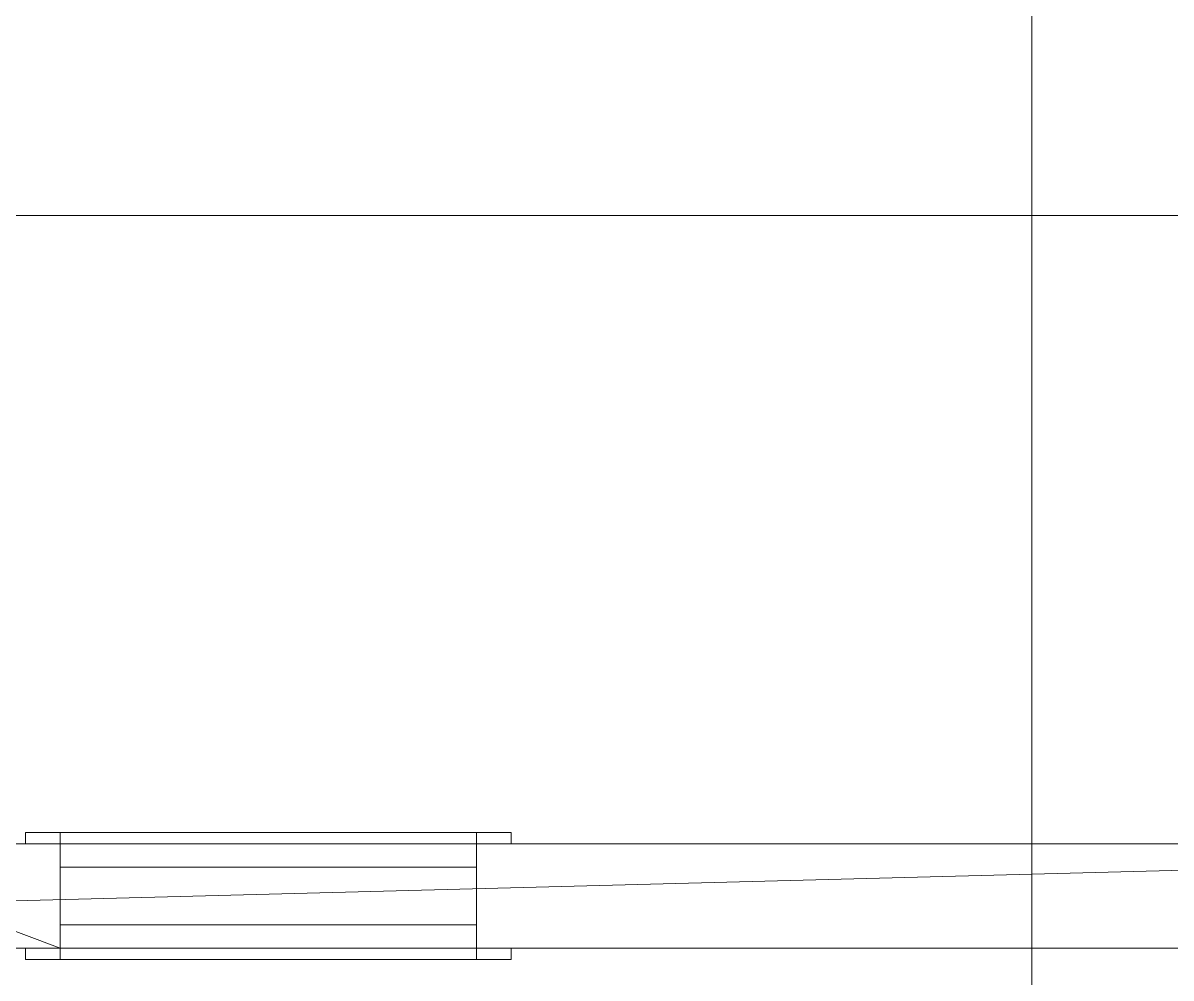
# Model space of a CAD drawing. Header units: inches. Extents: x -2369 to 1860, y -2231 to 2192.
# Drawn here: x -210.8 to -111.6, y 20.7 to 103.3 of the extents above; entities that cross this region are included whole.
import ezdxf

# ---------------------------------------------------------------- set-up
doc = ezdxf.new("R2010")
doc.units = ezdxf.units.IN
doc.header["$MEASUREMENT"] = 0
for name, color, linetype, lineweight in [('A-DOOR', 31, 'Continuous', 13), ('A-DOOR-FRAM', 31, 'Continuous', 9), ('A-FLOR', 192, 'Continuous', 13), ('A-ROOF', 132, 'Continuous', 13), ('A-WALL', 113, 'Continuous', 13), ('C-TOPO', 7, 'Continuous', 9)]:
    doc.layers.add(name, color=color, linetype=linetype, lineweight=lineweight)

# ---------------------------------------------------------------- blocks, each defined once
blk = doc.blocks.new('Single-Flush - 36_ x 84_-369902-_3D_')
at = {"layer": 'A-DOOR-FRAM'}
for p, q in [((-21, 4.5, 87), (-21, 4.5)), ((-21, 4.5, 87), (21, 4.5, 87)), ((21, 4.5), (21, 4.5, 87)), ((-21, -4.5, 87), (21, -4.5, 87)), ((-21, -4.5), (-21, -4.5, 87)), ((21, -4.5, 87), (21, -4.5))]:
    blk.add_line(p, q, dxfattribs=at)
at = {"layer": 'A-DOOR', "lineweight": 9}
mesh = blk.add_polyface(dxfattribs=at)
corners = [(18, 4.5), (-18, 4.5), (-18, 4.5, 84), (18, 4.5, 84)]
mesh.append_faces([[corners[k] for k in face] for face in [(0, 1, 2, 3)]])
mesh = blk.add_polyface(dxfattribs=at)
corners = [(18, 2.5, 84), (18, 4.5, 84), (-18, 4.5, 84), (-18, 2.5, 84)]
mesh.append_faces([[corners[k] for k in face] for face in [(0, 1, 2, 3)]])
mesh = blk.add_polyface(dxfattribs=at)
corners = [(-18, 2.5, 84), (-18, 4.5, 84), (-18, 4.5), (-18, 2.5)]
mesh.append_faces([[corners[k] for k in face] for face in [(0, 1, 2, 3)]])
mesh = blk.add_polyface(dxfattribs=at)
corners = [(-18, 2.5), (-18, 4.5), (18, 4.5), (18, 2.5)]
mesh.append_faces([[corners[k] for k in face] for face in [(0, 1, 2, 3)]])
mesh = blk.add_polyface(dxfattribs=at)
corners = [(18, 2.5), (18, 4.5), (18, 4.5, 84), (18, 2.5, 84)]
mesh.append_faces([[corners[k] for k in face] for face in [(0, 1, 2, 3)]])
mesh = blk.add_polyface(dxfattribs=at)
corners = [(-18, 2.5, 84), (-18, 2.5), (18, 2.5), (18, 2.5, 84)]
mesh.append_faces([[corners[k] for k in face] for face in [(0, 1, 2, 3)]])
at = {"layer": 'A-DOOR-FRAM'}
mesh = blk.add_polyface(dxfattribs=at)
corners = [(-21, 5.5, 87), (21, 5.5, 87), (21, 5.5), (18, 5.5), (18, 5.5, 84), (-18, 5.5, 84), (-18, 5.5), (-21, 5.5)]
mesh.append_faces([[corners[k] for k in face] for face in [(4, 1, 2, 3)]], dxfattribs={"vtx0": -1})
mesh.append_faces([[corners[k] for k in face] for face in [(7, 0, 5, 6)]], dxfattribs={"vtx1": -1})
mesh.append_faces([[corners[k] for k in face] for face in [(4, 5, 0, 1)]], dxfattribs={"vtx1": -1, "vtx3": -1})
mesh = blk.add_polyface(dxfattribs=at)
corners = [(-21, 5.5, 87), (-21, 4.5, 87), (21, 4.5, 87), (21, 5.5, 87)]
mesh.append_faces([[corners[k] for k in face] for face in [(0, 1, 2, 3)]])
mesh = blk.add_polyface(dxfattribs=at)
corners = [(-18, 5.5), (-18, 4.5), (-21, 4.5), (-21, 5.5)]
mesh.append_faces([[corners[k] for k in face] for face in [(0, 1, 2, 3)]])
mesh = blk.add_polyface(dxfattribs=at)
corners = [(-21, 5.5), (-21, 4.5), (-21, 4.5, 87), (-21, 5.5, 87)]
mesh.append_faces([[corners[k] for k in face] for face in [(0, 1, 2, 3)]])
mesh = blk.add_polyface(dxfattribs=at)
corners = [(18, 5.5, 84), (18, 4.5, 84), (-18, 4.5, 84), (-18, 5.5, 84)]
mesh.append_faces([[corners[k] for k in face] for face in [(0, 1, 2, 3)]])
mesh = blk.add_polyface(dxfattribs=at)
corners = [(-18, 5.5, 84), (-18, 4.5, 84), (-18, 4.5), (-18, 5.5)]
mesh.append_faces([[corners[k] for k in face] for face in [(0, 1, 2, 3)]])
mesh = blk.add_polyface(dxfattribs=at)
corners = [(21, 5.5), (21, 4.5), (18, 4.5), (18, 5.5)]
mesh.append_faces([[corners[k] for k in face] for face in [(0, 1, 2, 3)]])
mesh = blk.add_polyface(dxfattribs=at)
corners = [(18, 5.5), (18, 4.5), (18, 4.5, 84), (18, 5.5, 84)]
mesh.append_faces([[corners[k] for k in face] for face in [(0, 1, 2, 3)]])
mesh = blk.add_polyface(dxfattribs=at)
corners = [(21, 5.5, 87), (21, 4.5, 87), (21, 4.5), (21, 5.5)]
mesh.append_faces([[corners[k] for k in face] for face in [(0, 1, 2, 3)]])
mesh = blk.add_polyface(dxfattribs=at)
corners = [(-21, 4.5, 87), (-21, 4.5), (-18, 4.5), (-18, 4.5, 84), (18, 4.5, 84), (18, 4.5), (21, 4.5), (21, 4.5, 87)]
mesh.append_faces([[corners[k] for k in face] for face in [(3, 0, 1, 2)]], dxfattribs={"vtx0": -1})
mesh.append_faces([[corners[k] for k in face] for face in [(6, 7, 4, 5)]], dxfattribs={"vtx1": -1})
mesh.append_faces([[corners[k] for k in face] for face in [(3, 4, 7, 0)]], dxfattribs={"vtx1": -1, "vtx3": -1})
mesh = blk.add_polyface(dxfattribs=at)
corners = [(21, -4.5, 87), (21, -4.5), (18, -4.5), (18, -4.5, 84), (-18, -4.5, 84), (-18, -4.5), (-21, -4.5), (-21, -4.5, 87)]
mesh.append_faces([[corners[k] for k in face] for face in [(3, 0, 1, 2)]], dxfattribs={"vtx0": -1})
mesh.append_faces([[corners[k] for k in face] for face in [(6, 7, 4, 5)]], dxfattribs={"vtx1": -1})
mesh.append_faces([[corners[k] for k in face] for face in [(3, 4, 7, 0)]], dxfattribs={"vtx1": -1, "vtx3": -1})
mesh = blk.add_polyface(dxfattribs=at)
corners = [(21, -5.5, 87), (21, -4.5, 87), (-21, -4.5, 87), (-21, -5.5, 87)]
mesh.append_faces([[corners[k] for k in face] for face in [(0, 1, 2, 3)]])
mesh = blk.add_polyface(dxfattribs=at)
corners = [(-21, -5.5, 87), (-21, -4.5, 87), (-21, -4.5), (-21, -5.5)]
mesh.append_faces([[corners[k] for k in face] for face in [(0, 1, 2, 3)]])
mesh = blk.add_polyface(dxfattribs=at)
corners = [(-21, -5.5), (-21, -4.5), (-18, -4.5), (-18, -5.5)]
mesh.append_faces([[corners[k] for k in face] for face in [(0, 1, 2, 3)]])
mesh = blk.add_polyface(dxfattribs=at)
corners = [(-18, -5.5), (-18, -4.5), (-18, -4.5, 84), (-18, -5.5, 84)]
mesh.append_faces([[corners[k] for k in face] for face in [(0, 1, 2, 3)]])
mesh = blk.add_polyface(dxfattribs=at)
corners = [(-18, -5.5, 84), (-18, -4.5, 84), (18, -4.5, 84), (18, -5.5, 84)]
mesh.append_faces([[corners[k] for k in face] for face in [(0, 1, 2, 3)]])
mesh = blk.add_polyface(dxfattribs=at)
corners = [(18, -5.5, 84), (18, -4.5, 84), (18, -4.5), (18, -5.5)]
mesh.append_faces([[corners[k] for k in face] for face in [(0, 1, 2, 3)]])
mesh = blk.add_polyface(dxfattribs=at)
corners = [(18, -5.5), (18, -4.5), (21, -4.5), (21, -5.5)]
mesh.append_faces([[corners[k] for k in face] for face in [(0, 1, 2, 3)]])
mesh = blk.add_polyface(dxfattribs=at)
corners = [(21, -5.5), (21, -4.5), (21, -4.5, 87), (21, -5.5, 87)]
mesh.append_faces([[corners[k] for k in face] for face in [(0, 1, 2, 3)]])
mesh = blk.add_polyface(dxfattribs=at)
corners = [(21, -5.5, 87), (-21, -5.5, 87), (-21, -5.5), (-18, -5.5), (-18, -5.5, 84), (18, -5.5, 84), (18, -5.5), (21, -5.5)]
mesh.append_faces([[corners[k] for k in face] for face in [(4, 1, 2, 3)]], dxfattribs={"vtx0": -1})
mesh.append_faces([[corners[k] for k in face] for face in [(7, 0, 5, 6)]], dxfattribs={"vtx1": -1})
mesh.append_faces([[corners[k] for k in face] for face in [(4, 5, 0, 1)]], dxfattribs={"vtx1": -1, "vtx3": -1})

msp = doc.modelspace()

# ---------------------------------------------------------------- linework, layer by layer
at = {"color": 252, "lineweight": 9}
for p, q in [((-123.611, 1099.871), (-123.611, -926.573)), ((889.611, 86.649), (-1136.833, 86.649))]:
    msp.add_line(p, q, dxfattribs=at)
msp.add_circle((-123.611, 86.649), 967.167, dxfattribs=at)
at = {"color": 27, "lineweight": 9}
msp.add_circle((-123.611, 86.649), 921.111, dxfattribs=at)

# ---------------------------------------------------------------- block references
at = {"layer": 'A-DOOR'}
msp.add_blockref('Single-Flush - 36_ x 84_-369902-_3D_', (-189.611, 27.829, 36), dxfattribs=at)
at = {"layer": 'A-DOOR', "rotation": 180}
msp.add_blockref('Single-Flush - 36_ x 84_-369902-_3D_', (-189.611, 27.829, 181), dxfattribs=at)

# ---------------------------------------------------------------- meshes
at = {"layer": 'A-FLOR'}
mesh = msp.add_polyface(dxfattribs=at)
corners = [(165.389, -216.671, 12), (-412.611, -216.671, 12), (-412.611, 473.329, 12), (165.389, 473.329, 12)]
mesh.append_faces([[corners[k] for k in face] for face in [(0, 1, 2, 3)]])
mesh = msp.add_polyface(dxfattribs=at)
corners = [(-412.611, 473.329, 24), (-412.611, -216.671, 24), (165.389, -216.671, 24), (165.389, 473.329, 24)]
mesh.append_faces([[corners[k] for k in face] for face in [(0, 1, 2, 3)]])
at = {"layer": 'A-ROOF'}
mesh = msp.add_polyface(dxfattribs=at)
corners = [(-412.611, 473.329, 172), (165.389, 473.329, 172), (165.389, 23.265, 172), (-14.708, 23.265, 172), (-14.708, -47.735, 172), (-412.611, -47.735, 172)]
mesh.append_faces([[corners[k] for k in face] for face in [(3, 0, 1, 2)]], dxfattribs={"vtx0": -1})
mesh.append_faces([[corners[k] for k in face] for face in [(5, 0, 3, 4)]], dxfattribs={"vtx1": -1})
mesh = msp.add_polyface(dxfattribs=at)
corners = [(165.389, 473.329, 177), (-412.611, 473.329, 177), (-412.611, -47.735, 177), (-14.708, -47.735, 177), (-14.708, 23.265, 177), (165.389, 23.265, 177)]
mesh.append_faces([[corners[k] for k in face] for face in [(4, 1, 2, 3)]], dxfattribs={"vtx0": -1})
mesh.append_faces([[corners[k] for k in face] for face in [(0, 1, 4, 5)]], dxfattribs={"vtx1": -1})
mesh = msp.add_polyface(dxfattribs=at)
corners = [(-403.611, 473.329, 301), (165.389, 473.329, 301), (165.389, 23.265, 301), (-14.708, 23.265, 301), (-14.708, -48.735, 301), (-403.611, -48.735, 301)]
mesh.append_faces([[corners[k] for k in face] for face in [(3, 0, 1, 2)]], dxfattribs={"vtx0": -1})
mesh.append_faces([[corners[k] for k in face] for face in [(5, 0, 3, 4)]], dxfattribs={"vtx1": -1})
mesh = msp.add_polyface(dxfattribs=at)
corners = [(165.389, 473.329, 306), (-403.611, 473.329, 306), (-403.611, -48.735, 306), (-14.708, -48.735, 306), (-14.708, 23.265, 306), (165.389, 23.265, 306)]
mesh.append_faces([[corners[k] for k in face] for face in [(4, 1, 2, 3)]], dxfattribs={"vtx0": -1})
mesh.append_faces([[corners[k] for k in face] for face in [(0, 1, 4, 5)]], dxfattribs={"vtx1": -1})
at = {"layer": 'A-WALL'}
mesh = msp.add_polyface(dxfattribs=at)
corners = [(120.389, 32.329, 36), (-19.611, 32.329, 36), (-23.611, 32.329, 36), (-59.611, 32.329, 36), (-59.611, 32.329, 120), (-95.611, 32.329, 120), (-95.611, 32.329, 36), (-171.611, 32.329, 36), (-171.611, 32.329, 120), (-207.611, 32.329, 120), (-207.611, 32.329, 36), (-231.611, 32.329, 36), (-235.611, 32.329, 36), (-367.611, 32.329, 36), (-367.611, 32.329, 172), (-235.611, 32.329, 172), (-231.611, 32.329, 172), (-23.611, 32.329, 172), (-19.611, 32.329, 172), (120.389, 32.329, 172), (-337.611, 32.329, 120), (-337.611, 32.329, 60), (-301.611, 32.329, 60), (-301.611, 32.329, 120)]
mesh.append_faces([[corners[k] for k in face] for face in [(4, 1, 2, 3)]], dxfattribs={"vtx0": -1})
mesh.append_faces([[corners[k] for k in face] for face in [(16, 5, 8, 9), (9, 12, 22, 23)]], dxfattribs={"vtx0": -1, "vtx1": -1, "vtx3": -1})
mesh.append_faces([[corners[k] for k in face] for face in [(5, 16, 17, 4), (13, 21, 22, 12)]], dxfattribs={"vtx0": -1, "vtx2": -1})
mesh.append_faces([[corners[k] for k in face] for face in [(4, 17, 18, 1)]], dxfattribs={"vtx0": -1, "vtx2": -1, "vtx3": -1})
mesh.append_faces([[corners[k] for k in face] for face in [(0, 1, 18, 19)]], dxfattribs={"vtx1": -1})
mesh.append_faces([[corners[k] for k in face] for face in [(15, 16, 9, 23)]], dxfattribs={"vtx1": -1, "vtx2": -1, "vtx3": -1})
mesh.append_faces([[corners[k] for k in face] for face in [(20, 21, 13, 14), (23, 20, 14, 15)]], dxfattribs={"vtx1": -1, "vtx3": -1})
mesh.append_faces([[corners[k] for k in face] for face in [(5, 6, 7, 8), (9, 10, 11, 12)]], dxfattribs={"vtx3": -1})
mesh = msp.add_polyface(dxfattribs=at)
corners = [(-207.611, 23.329, 36), (-367.611, 23.329, 36), (-367.611, 32.329, 36), (-235.611, 32.329, 36), (-231.611, 32.329, 36), (-207.611, 32.329, 36), (-95.611, 23.329, 36), (-171.611, 23.329, 36), (-171.611, 32.329, 36), (-95.611, 32.329, 36), (120.389, 23.329, 36), (-59.611, 23.329, 36), (-59.611, 32.329, 36), (-23.611, 32.329, 36), (-19.611, 32.329, 36), (120.389, 32.329, 36)]
mesh.append_faces([[corners[k] for k in face] for face in [(9, 6, 7, 8)]])
mesh.append_faces([[corners[k] for k in face] for face in [(0, 4, 5), (3, 1, 2)]], dxfattribs={"vtx0": -1})
mesh.append_faces([[corners[k] for k in face] for face in [(10, 11, 14, 15)]], dxfattribs={"vtx1": -1})
mesh.append_faces([[corners[k] for k in face] for face in [(0, 1, 3, 4)]], dxfattribs={"vtx1": -1, "vtx3": -1})
mesh.append_faces([[corners[k] for k in face] for face in [(11, 12, 13, 14)]], dxfattribs={"vtx3": -1})
mesh = msp.add_polyface(dxfattribs=at)
corners = [(-367.611, 23.329, 172), (120.389, 23.329, 172), (120.389, 32.329, 172), (-19.611, 32.329, 172), (-23.611, 32.329, 172), (-231.611, 32.329, 172), (-235.611, 32.329, 172), (-367.611, 32.329, 172)]
mesh.append_faces([[corners[k] for k in face] for face in [(3, 4, 1, 2)]], dxfattribs={"vtx1": -1})
mesh.append_faces([[corners[k] for k in face] for face in [(4, 5, 0, 1)]], dxfattribs={"vtx1": -1, "vtx3": -1})
mesh.append_faces([[corners[k] for k in face] for face in [(6, 7, 0, 5)]], dxfattribs={"vtx2": -1})
mesh = msp.add_polyface(dxfattribs=at)
corners = [(129.389, 32.329, 177), (120.389, 32.329, 177), (-19.611, 32.329, 177), (-23.611, 32.329, 177), (-231.611, 32.329, 177), (-235.611, 32.329, 177), (-358.611, 32.329, 177), (-367.611, 32.329, 177), (-367.611, 32.329, 301), (-358.611, 32.329, 301), (-235.611, 32.329, 301), (-231.611, 32.329, 301), (-23.611, 32.329, 301), (-19.611, 32.329, 301), (120.389, 32.329, 301), (129.389, 32.329, 301), (-57.611, 32.329, 181), (-57.611, 32.329, 265), (-93.611, 32.329, 265), (-93.611, 32.329, 181), (-171.611, 32.329, 181), (-171.611, 32.329, 265), (-207.611, 32.329, 265), (-207.611, 32.329, 181), (-339.111, 32.329, 249), (-339.111, 32.329, 189), (-303.111, 32.329, 189), (-303.111, 32.329, 249)]
mesh.append_faces([[corners[k] for k in face] for face in [(6, 26, 5)]], dxfattribs={"vtx0": -1, "vtx1": -1})
mesh.append_faces([[corners[k] for k in face] for face in [(20, 19, 4, 23)]], dxfattribs={"vtx0": -1, "vtx1": -1, "vtx2": -1})
mesh.append_faces([[corners[k] for k in face] for face in [(11, 18, 21, 22)]], dxfattribs={"vtx0": -1, "vtx1": -1, "vtx3": -1})
mesh.append_faces([[corners[k] for k in face] for face in [(17, 2, 3, 16), (18, 11, 12, 17), (9, 27, 24, 8), (27, 9, 10)]], dxfattribs={"vtx0": -1, "vtx2": -1})
mesh.append_faces([[corners[k] for k in face] for face in [(17, 12, 13, 2), (5, 26, 27, 22)]], dxfattribs={"vtx0": -1, "vtx2": -1, "vtx3": -1})
mesh.append_faces([[corners[k] for k in face] for face in [(0, 1, 14, 15)]], dxfattribs={"vtx1": -1})
mesh.append_faces([[corners[k] for k in face] for face in [(10, 11, 22, 27)]], dxfattribs={"vtx1": -1, "vtx2": -1, "vtx3": -1})
mesh.append_faces([[corners[k] for k in face] for face in [(1, 2, 13, 14), (19, 16, 3, 4), (18, 19, 20, 21), (22, 23, 4, 5), (6, 7, 25, 26), (24, 25, 7, 8)]], dxfattribs={"vtx1": -1, "vtx3": -1})
mesh = msp.add_polyface(dxfattribs=at)
corners = [(-367.611, 32.329, 177), (-358.611, 32.329, 177), (-235.611, 32.329, 177), (-231.611, 32.329, 177), (-23.611, 32.329, 177), (-19.611, 32.329, 177), (120.389, 32.329, 177), (129.389, 32.329, 177), (129.389, 23.329, 177), (-367.611, 23.329, 177)]
mesh.append_faces([[corners[k] for k in face] for face in [(3, 9, 2)]], dxfattribs={"vtx0": -1, "vtx1": -1})
mesh.append_faces([[corners[k] for k in face] for face in [(9, 3, 4, 8)]], dxfattribs={"vtx0": -1, "vtx2": -1})
mesh.append_faces([[corners[k] for k in face] for face in [(8, 4, 5, 6)]], dxfattribs={"vtx0": -1, "vtx3": -1})
mesh.append_faces([[corners[k] for k in face] for face in [(6, 7, 8)]], dxfattribs={"vtx2": -1})
mesh.append_faces([[corners[k] for k in face] for face in [(9, 0, 1, 2)]], dxfattribs={"vtx3": -1})
mesh = msp.add_polyface(dxfattribs=at)
corners = [(129.389, 32.329, 301), (120.389, 32.329, 301), (-19.611, 32.329, 301), (-23.611, 32.329, 301), (-231.611, 32.329, 301), (-235.611, 32.329, 301), (-358.611, 32.329, 301), (-367.611, 32.329, 301), (-367.611, 23.329, 301), (129.389, 23.329, 301)]
mesh.append_faces([[corners[k] for k in face] for face in [(8, 5, 6, 7)]], dxfattribs={"vtx0": -1})
mesh.append_faces([[corners[k] for k in face] for face in [(9, 2, 3, 8)]], dxfattribs={"vtx0": -1, "vtx2": -1})
mesh.append_faces([[corners[k] for k in face] for face in [(8, 3, 4, 5)]], dxfattribs={"vtx0": -1, "vtx3": -1})
mesh.append_faces([[corners[k] for k in face] for face in [(9, 0, 1, 2)]], dxfattribs={"vtx3": -1})
mesh = msp.add_polyface(dxfattribs=at)
corners = [(-171.611, 32.329, 120), (-171.611, 23.329, 120), (-207.611, 23.329, 120), (-207.611, 32.329, 120)]
mesh.append_faces([[corners[k] for k in face] for face in [(0, 1, 2, 3)]])
mesh = msp.add_polyface(dxfattribs=at)
corners = [(-207.611, 32.329, 120), (-207.611, 23.329, 120), (-207.611, 23.329, 36), (-207.611, 32.329, 36)]
mesh.append_faces([[corners[k] for k in face] for face in [(0, 1, 2, 3)]])
mesh = msp.add_polyface(dxfattribs=at)
corners = [(-171.611, 23.329, 181), (-171.611, 32.329, 181), (-207.611, 32.329, 181), (-207.611, 23.329, 181)]
mesh.append_faces([[corners[k] for k in face] for face in [(0, 1, 2, 3)]])
mesh = msp.add_polyface(dxfattribs=at)
corners = [(-207.611, 23.329, 181), (-207.611, 32.329, 181), (-207.611, 32.329, 265), (-207.611, 23.329, 265)]
mesh.append_faces([[corners[k] for k in face] for face in [(0, 1, 2, 3)]])
mesh = msp.add_polyface(dxfattribs=at)
corners = [(-207.611, 23.329, 265), (-207.611, 32.329, 265), (-171.611, 32.329, 265), (-171.611, 23.329, 265)]
mesh.append_faces([[corners[k] for k in face] for face in [(0, 1, 2, 3)]])
mesh = msp.add_polyface(dxfattribs=at)
corners = [(-171.611, 32.329, 36), (-171.611, 23.329, 36), (-171.611, 23.329, 120), (-171.611, 32.329, 120)]
mesh.append_faces([[corners[k] for k in face] for face in [(0, 1, 2, 3)]])
mesh = msp.add_polyface(dxfattribs=at)
corners = [(-171.611, 23.329, 265), (-171.611, 32.329, 265), (-171.611, 32.329, 181), (-171.611, 23.329, 181)]
mesh.append_faces([[corners[k] for k in face] for face in [(0, 1, 2, 3)]])
mesh = msp.add_polyface(dxfattribs=at)
corners = [(-59.611, 23.329, 120), (-59.611, 23.329, 36), (120.389, 23.329, 36), (120.389, 23.329, 172), (-367.611, 23.329, 172), (-367.611, 23.329, 36), (-207.611, 23.329, 36), (-207.611, 23.329, 120), (-171.611, 23.329, 120), (-171.611, 23.329, 36), (-95.611, 23.329, 36), (-95.611, 23.329, 120), (-337.611, 23.329, 120), (-301.611, 23.329, 120), (-301.611, 23.329, 60), (-337.611, 23.329, 60)]
mesh.append_faces([[corners[k] for k in face] for face in [(5, 15, 12, 4), (14, 6, 7, 13)]], dxfattribs={"vtx0": -1, "vtx2": -1})
mesh.append_faces([[corners[k] for k in face] for face in [(4, 12, 13, 7), (4, 7, 8, 11)]], dxfattribs={"vtx0": -1, "vtx2": -1, "vtx3": -1})
mesh.append_faces([[corners[k] for k in face] for face in [(14, 15, 5, 6), (3, 4, 11, 0)]], dxfattribs={"vtx1": -1, "vtx3": -1})
mesh.append_faces([[corners[k] for k in face] for face in [(9, 10, 11, 8)]], dxfattribs={"vtx2": -1})
mesh.append_faces([[corners[k] for k in face] for face in [(0, 1, 2, 3)]], dxfattribs={"vtx3": -1})
mesh = msp.add_polyface(dxfattribs=at)
corners = [(129.389, 23.329, 177), (129.389, 23.329, 301), (-367.611, 23.329, 301), (-367.611, 23.329, 177), (-57.611, 23.329, 181), (-93.611, 23.329, 181), (-93.611, 23.329, 265), (-57.611, 23.329, 265), (-171.611, 23.329, 181), (-207.611, 23.329, 181), (-207.611, 23.329, 265), (-171.611, 23.329, 265), (-339.111, 23.329, 249), (-303.111, 23.329, 249), (-303.111, 23.329, 189), (-339.111, 23.329, 189)]
mesh.append_faces([[corners[k] for k in face] for face in [(3, 15, 12, 2), (8, 5, 6, 11), (0, 4, 5, 3)]], dxfattribs={"vtx0": -1, "vtx2": -1})
mesh.append_faces([[corners[k] for k in face] for face in [(2, 12, 13, 10), (2, 10, 11, 6)]], dxfattribs={"vtx0": -1, "vtx2": -1, "vtx3": -1})
mesh.append_faces([[corners[k] for k in face] for face in [(14, 15, 3, 9), (8, 9, 3, 5)]], dxfattribs={"vtx1": -1, "vtx2": -1, "vtx3": -1})
mesh.append_faces([[corners[k] for k in face] for face in [(13, 14, 9, 10), (7, 4, 0, 1), (1, 2, 6, 7)]], dxfattribs={"vtx1": -1, "vtx3": -1})
at = {"layer": 'C-TOPO'}
mesh = msp.add_polyface(dxfattribs=at)
corners = [(1697.849, 772.484), (1603.274, -970.311), (709.639, -2231.024), (-600.529, -1829.405), (-1580.079, -1391.136), (-1716.965, -1068.504), (-1871.09, -832.416), (-2172.761, 336.781), (-2332.882, 916.262), (-2368.622, 1352.41), (-1840.104, 1688.579), (-1580.321, 1844.567), (-1229.184, 1958.869), (-711.122, 2177.991), (79.278, 2191.922), (1332.227, 1666.75), (1859.887, 1157.106)]
mesh.append_faces([[corners[k] for k in face] for face in [(12, 11, 7), (6, 7, 8), (6, 0, 7), (4, 5, 6), (5, 0, 6), (9, 8, 10), (10, 8, 7), (7, 11, 10), (5, 4, 3), (3, 2, 1), (1, 0, 3), (0, 1, 16), (14, 7, 0), (12, 13, 11), (13, 12, 14), (14, 12, 7), (0, 15, 14), (0, 16, 15), (0, 5, 3)]])

doc.saveas('drawing.dxf')
